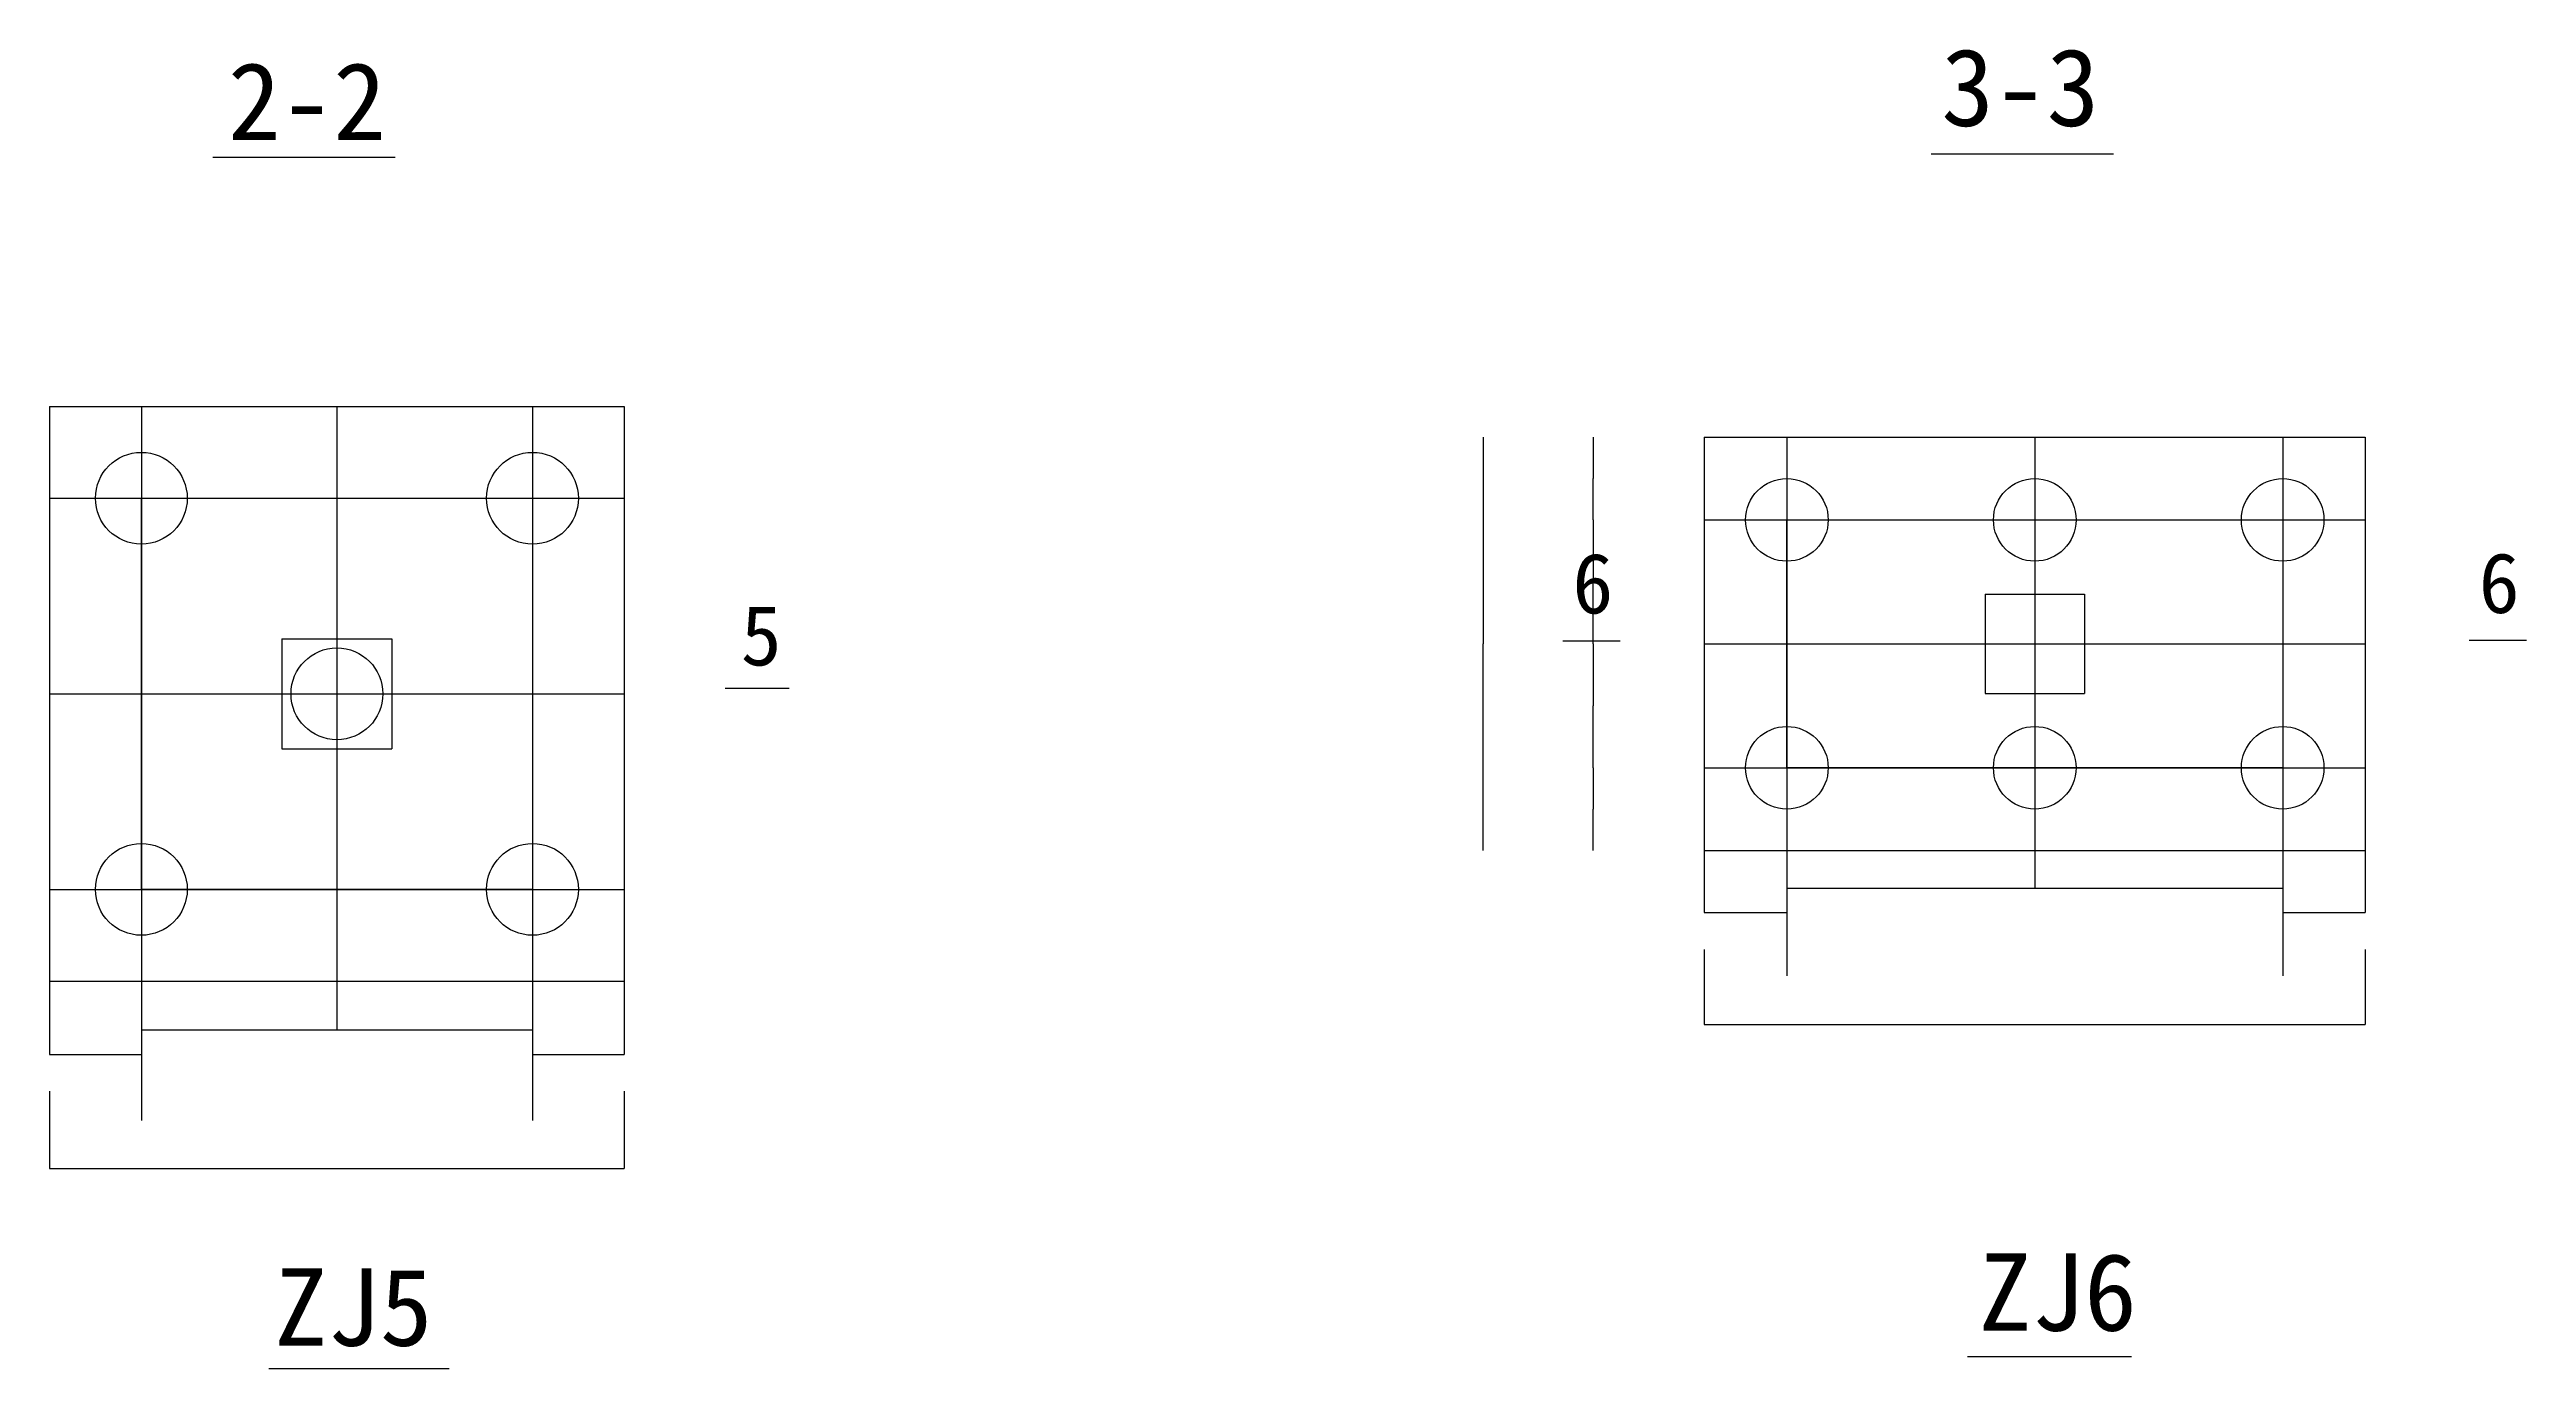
# Model space of a CAD drawing. Header units: metres. Extents: x 4568 to 182545, y -86951 to 35529.
# Drawn here: x 146480 to 156557, y -40485 to -35119 of the extents above; entities that cross this region are included whole.
import ezdxf

# ---------------------------------------------------------------- set-up
doc = ezdxf.new("R2010")
doc.units = ezdxf.units.M
for name, color, linetype in [('AXIS', 9, 'Continuous'), ('CCX', 7, 'Continuous'), ('LI', 7, 'Continuous'), ('LIS', 2, 'Continuous'), ('LT', 7, 'Continuous'), ('TXT', 7, 'Continuous'), ('ZU', 2, 'Continuous')]:
    doc.layers.add(name, color=color, linetype=linetype)
doc.dimstyles.get("Standard").update_dxf_attribs({"dimtxt": 2.5, "dimasz": 2.5, "dimexe": 1.25, "dimexo": 0.625, "dimtad": 1, "dimcen": 2.5, "dimazin": 3, "dimtfac": 1, "dimtmove": 0, "dimatfit": 3})

# ---------------------------------------------------------------- blocks, each defined once
blk = doc.blocks.new('_CLOSEDFILLED')
at = {"color": 0, "linetype": 'BYBLOCK'}
blk.add_solid([(-1, 0), (0, 0), (-1, 0)], dxfattribs=at)
blk = doc.blocks.new('*D361')
for p, q in [((147649.32, -38909.11), (147649.32, -39107)), ((148444.93, -38909.11), (148444.93, -39107)), ((147649.57, -39107), (148046.625, -39107)), ((148047.625, -39107), (148444.68, -39107))]:
    blk.add_line(p, q)
at = {"layer": 'Defpoints'}
for p in [(147649.32, -38909.11), (148444.93, -38909.11), (147649.32, -39107)]:
    blk.add_point(p, dxfattribs=at)
at = {"layer": 'CCX', "xscale": 0.25, "yscale": 0.25, "rotation": 180}
blk.add_blockref('_CLOSEDFILLED', (147649.32, -39107), dxfattribs=at)
at = {"layer": 'CCX', "xscale": 0.25, "yscale": 0.25}
blk.add_blockref('_CLOSEDFILLED', (148444.93, -39107), dxfattribs=at)
at = {"layer": 'CCX', "insert": (148047.125, -39107), "char_height": 1, "attachment_point": 5}
blk.add_mtext('e', dxfattribs=at)
blk = doc.blocks.new('*D362')
for p, q in [((146853.7, -38909.11), (146853.7, -39107)), ((147649.32, -38909.11), (147649.32, -39107)), ((146853.95, -39107), (147251.01, -39107)), ((147252.01, -39107), (147649.07, -39107))]:
    blk.add_line(p, q)
at = {"layer": 'Defpoints'}
for p in [(146853.7, -38909.11), (147649.32, -38909.11), (146853.7, -39107)]:
    blk.add_point(p, dxfattribs=at)
at = {"layer": 'CCX', "xscale": 0.25, "yscale": 0.25, "rotation": 180}
blk.add_blockref('_CLOSEDFILLED', (146853.7, -39107), dxfattribs=at)
at = {"layer": 'CCX', "xscale": 0.25, "yscale": 0.25}
blk.add_blockref('_CLOSEDFILLED', (147649.32, -39107), dxfattribs=at)
at = {"layer": 'CCX', "insert": (147251.51, -39107), "char_height": 1, "attachment_point": 5}
blk.add_mtext('e', dxfattribs=at)
blk = doc.blocks.new('*D363')
for p, q in [((146480.18, -38909.11), (146480.18, -39207)), ((146853.7, -38909.11), (146853.7, -39207)), ((146480.43, -39207), (146666.44, -39207)), ((146667.44, -39207), (146853.45, -39207))]:
    blk.add_line(p, q)
at = {"layer": 'Defpoints'}
for p in [(146480.18, -38909.11), (146853.7, -38909.11), (146480.18, -39207)]:
    blk.add_point(p, dxfattribs=at)
at = {"layer": 'CCX', "xscale": 0.25, "yscale": 0.25, "rotation": 180}
blk.add_blockref('_CLOSEDFILLED', (146480.18, -39207), dxfattribs=at)
at = {"layer": 'CCX', "xscale": 0.25, "yscale": 0.25}
blk.add_blockref('_CLOSEDFILLED', (146853.7, -39207), dxfattribs=at)
at = {"layer": 'CCX', "insert": (146666.94, -39207), "char_height": 1, "attachment_point": 5}
blk.add_mtext('c', dxfattribs=at)
blk = doc.blocks.new('*D364')
for p, q in [((148444.93, -38909.11), (148444.93, -39207)), ((148818.46, -38909.11), (148818.46, -39207)), ((148445.18, -39207), (148631.195, -39207)), ((148632.195, -39207), (148818.21, -39207))]:
    blk.add_line(p, q)
at = {"layer": 'Defpoints'}
for p in [(148444.93, -38909.11), (148818.46, -38909.11), (148444.93, -39207)]:
    blk.add_point(p, dxfattribs=at)
at = {"layer": 'CCX', "xscale": 0.25, "yscale": 0.25, "rotation": 180}
blk.add_blockref('_CLOSEDFILLED', (148444.93, -39207), dxfattribs=at)
at = {"layer": 'CCX', "xscale": 0.25, "yscale": 0.25}
blk.add_blockref('_CLOSEDFILLED', (148818.46, -39207), dxfattribs=at)
at = {"layer": 'CCX', "insert": (148631.695, -39207), "char_height": 1, "attachment_point": 5}
blk.add_mtext('c', dxfattribs=at)
blk = doc.blocks.new('*D365')
for p, q in [((146480.18, -39357), (146480.18, -39671.48)), ((148818.46, -39357), (148818.46, -39671.48)), ((146480.43, -39671.48), (147648.82, -39671.48)), ((147649.82, -39671.48), (148818.21, -39671.48))]:
    blk.add_line(p, q)
at = {"layer": 'Defpoints'}
for p in [(146480.18, -39357), (148818.46, -39357), (146480.18, -39671.48)]:
    blk.add_point(p, dxfattribs=at)
at = {"xscale": 0.25, "yscale": 0.25, "rotation": 180}
blk.add_blockref('_CLOSEDFILLED', (146480.18, -39671.48), dxfattribs=at)
at = {"xscale": 0.25, "yscale": 0.25}
blk.add_blockref('_CLOSEDFILLED', (148818.46, -39671.48), dxfattribs=at)
at = {"insert": (147649.32, -39671.48), "char_height": 1, "attachment_point": 5}
blk.add_mtext('A', dxfattribs=at)
blk = doc.blocks.new('*D366')
for p, q in [((152760.04, -37536.68), (152760.04, -37788.81)), ((152759.79, -37788.81), (152759.54, -37788.81)), ((152760.04, -38040.94), (152760.04, -37788.81)), ((152760.04, -37788.81), (152760.04, -37788.81)), ((152760.29, -37788.81), (152760.54, -37788.81))]:
    blk.add_line(p, q)
at = {"layer": 'Defpoints'}
for p in [(152760.04, -37536.68), (152760.04, -37788.81), (152760.04, -38040.94)]:
    blk.add_point(p, dxfattribs=at)
at = {"layer": 'CCX', "xscale": 0.25, "yscale": 0.25}
blk.add_blockref('_CLOSEDFILLED', (152760.04, -37788.81), dxfattribs=at)
at = {"layer": 'CCX', "xscale": 0.25, "yscale": 0.25, "rotation": 180}
blk.add_blockref('_CLOSEDFILLED', (152760.04, -37788.81), dxfattribs=at)
at = {"layer": 'CCX', "insert": (152760.04, -37787.685), "char_height": 1, "attachment_point": 5}
blk.add_mtext('f', dxfattribs=at)
blk = doc.blocks.new('*D367')
for p, q in [((152312.29, -36696.24), (152312.29, -37536.68)), ((152312.04, -37536.68), (152311.79, -37536.68)), ((152312.29, -38377.11), (152312.29, -37536.68)), ((152312.29, -37536.68), (152312.29, -37536.68)), ((152312.54, -37536.68), (152312.79, -37536.68))]:
    blk.add_line(p, q)
at = {"layer": 'Defpoints'}
for p in [(152312.29, -36696.24), (152312.29, -37536.68), (152312.29, -38377.11)]:
    blk.add_point(p, dxfattribs=at)
at = {"xscale": 0.25, "yscale": 0.25}
blk.add_blockref('_CLOSEDFILLED', (152312.29, -37536.68), dxfattribs=at)
at = {"xscale": 0.25, "yscale": 0.25, "rotation": 180}
blk.add_blockref('_CLOSEDFILLED', (152312.29, -37536.68), dxfattribs=at)
at = {"insert": (152312.29, -37535.555), "char_height": 1, "attachment_point": 5}
blk.add_mtext('B', dxfattribs=at)
blk = doc.blocks.new('*D368')
for p, q in [((152760.04, -38040.94), (152760.04, -38209.02)), ((152759.79, -38209.02), (152759.54, -38209.02)), ((152760.04, -38377.11), (152760.04, -38209.02)), ((152760.04, -38209.02), (152760.04, -38209.02)), ((152760.29, -38209.02), (152760.54, -38209.02))]:
    blk.add_line(p, q)
at = {"layer": 'Defpoints'}
for p in [(152760.04, -38040.94), (152760.04, -38209.02), (152760.04, -38377.11)]:
    blk.add_point(p, dxfattribs=at)
at = {"layer": 'CCX', "xscale": 0.25, "yscale": 0.25}
blk.add_blockref('_CLOSEDFILLED', (152760.04, -38209.02), dxfattribs=at)
at = {"layer": 'CCX', "xscale": 0.25, "yscale": 0.25, "rotation": 180}
blk.add_blockref('_CLOSEDFILLED', (152760.04, -38209.02), dxfattribs=at)
at = {"layer": 'CCX', "insert": (152760.04, -38207.895), "char_height": 1, "attachment_point": 5}
blk.add_mtext('c', dxfattribs=at)
blk = doc.blocks.new('*D369')
for p, q in [((152760.04, -37032.41), (152760.04, -37284.54)), ((152759.79, -37284.54), (152759.54, -37284.54)), ((152760.04, -37536.68), (152760.04, -37284.54)), ((152760.04, -37284.54), (152760.04, -37284.54)), ((152760.29, -37284.54), (152760.54, -37284.54))]:
    blk.add_line(p, q)
at = {"layer": 'Defpoints'}
for p in [(152760.04, -37032.41), (152760.04, -37284.54), (152760.04, -37536.68)]:
    blk.add_point(p, dxfattribs=at)
at = {"layer": 'CCX', "xscale": 0.25, "yscale": 0.25}
blk.add_blockref('_CLOSEDFILLED', (152760.04, -37284.54), dxfattribs=at)
at = {"layer": 'CCX', "xscale": 0.25, "yscale": 0.25, "rotation": 180}
blk.add_blockref('_CLOSEDFILLED', (152760.04, -37284.54), dxfattribs=at)
at = {"layer": 'CCX', "insert": (152760.04, -37283.415), "char_height": 1, "attachment_point": 5}
blk.add_mtext('f', dxfattribs=at)
blk = doc.blocks.new('*D370')
for p, q in [((152760.04, -36696.24), (152760.04, -36864.33)), ((152759.79, -36864.33), (152759.54, -36864.33)), ((152760.04, -37032.41), (152760.04, -36864.33)), ((152760.04, -36864.33), (152760.04, -36864.33)), ((152760.29, -36864.33), (152760.54, -36864.33))]:
    blk.add_line(p, q)
at = {"layer": 'Defpoints'}
for p in [(152760.04, -36696.24), (152760.04, -36864.33), (152760.04, -37032.41)]:
    blk.add_point(p, dxfattribs=at)
at = {"layer": 'CCX', "xscale": 0.25, "yscale": 0.25}
blk.add_blockref('_CLOSEDFILLED', (152760.04, -36864.33), dxfattribs=at)
at = {"layer": 'CCX', "xscale": 0.25, "yscale": 0.25, "rotation": 180}
blk.add_blockref('_CLOSEDFILLED', (152760.04, -36864.33), dxfattribs=at)
at = {"layer": 'CCX', "insert": (152760.04, -36863.205), "char_height": 1, "attachment_point": 5}
blk.add_mtext('c', dxfattribs=at)
blk = doc.blocks.new('*D391')
for p, q in [((153212.16, -38780.21), (153212.16, -39085.73)), ((155901.55, -38780.21), (155901.55, -39085.73)), ((153212.41, -39085.73), (154556.355, -39085.73)), ((154557.355, -39085.73), (155901.3, -39085.73))]:
    blk.add_line(p, q)
at = {"layer": 'Defpoints'}
for p in [(153212.16, -38780.21), (155901.55, -38780.21), (153212.16, -39085.73)]:
    blk.add_point(p, dxfattribs=at)
at = {"xscale": 0.25, "yscale": 0.25, "rotation": 180}
blk.add_blockref('_CLOSEDFILLED', (153212.16, -39085.73), dxfattribs=at)
at = {"xscale": 0.25, "yscale": 0.25}
blk.add_blockref('_CLOSEDFILLED', (155901.55, -39085.73), dxfattribs=at)
at = {"insert": (154556.855, -39085.73), "char_height": 1, "attachment_point": 5}
blk.add_mtext('A', dxfattribs=at)
blk = doc.blocks.new('*D392')
for p, q in [((154556.85, -38377.11), (154556.85, -38530.21)), ((155565.38, -38377.11), (155565.38, -38530.21)), ((154557.1, -38530.21), (155060.615, -38530.21)), ((155061.615, -38530.21), (155565.13, -38530.21))]:
    blk.add_line(p, q)
at = {"layer": 'Defpoints'}
for p in [(154556.85, -38377.11), (155565.38, -38377.11), (154556.85, -38530.21)]:
    blk.add_point(p, dxfattribs=at)
at = {"layer": 'CCX', "xscale": 0.25, "yscale": 0.25, "rotation": 180}
blk.add_blockref('_CLOSEDFILLED', (154556.85, -38530.21), dxfattribs=at)
at = {"layer": 'CCX', "xscale": 0.25, "yscale": 0.25}
blk.add_blockref('_CLOSEDFILLED', (155565.38, -38530.21), dxfattribs=at)
at = {"layer": 'CCX', "insert": (155061.115, -38530.21), "char_height": 1, "attachment_point": 5}
blk.add_mtext('e', dxfattribs=at)
blk = doc.blocks.new('*D393')
for p, q in [((153548.33, -38377.11), (153548.33, -38530.21)), ((154556.85, -38377.11), (154556.85, -38530.21)), ((153548.58, -38530.21), (154052.09, -38530.21)), ((154053.09, -38530.21), (154556.6, -38530.21))]:
    blk.add_line(p, q)
at = {"layer": 'Defpoints'}
for p in [(153548.33, -38377.11), (154556.85, -38377.11), (153548.33, -38530.21)]:
    blk.add_point(p, dxfattribs=at)
at = {"layer": 'CCX', "xscale": 0.25, "yscale": 0.25, "rotation": 180}
blk.add_blockref('_CLOSEDFILLED', (153548.33, -38530.21), dxfattribs=at)
at = {"layer": 'CCX', "xscale": 0.25, "yscale": 0.25}
blk.add_blockref('_CLOSEDFILLED', (154556.85, -38530.21), dxfattribs=at)
at = {"layer": 'CCX', "insert": (154052.59, -38530.21), "char_height": 1, "attachment_point": 5}
blk.add_mtext('e', dxfattribs=at)
blk = doc.blocks.new('*D394')
for p, q in [((153212.16, -38377.11), (153212.16, -38630.21)), ((153548.33, -38377.11), (153548.33, -38630.21)), ((153212.41, -38630.21), (153379.745, -38630.21)), ((153380.745, -38630.21), (153548.08, -38630.21))]:
    blk.add_line(p, q)
at = {"layer": 'Defpoints'}
for p in [(153212.16, -38377.11), (153548.33, -38377.11), (153212.16, -38630.21)]:
    blk.add_point(p, dxfattribs=at)
at = {"layer": 'CCX', "xscale": 0.25, "yscale": 0.25, "rotation": 180}
blk.add_blockref('_CLOSEDFILLED', (153212.16, -38630.21), dxfattribs=at)
at = {"layer": 'CCX', "xscale": 0.25, "yscale": 0.25}
blk.add_blockref('_CLOSEDFILLED', (153548.33, -38630.21), dxfattribs=at)
at = {"layer": 'CCX', "insert": (153380.245, -38630.21), "char_height": 1, "attachment_point": 5}
blk.add_mtext('c', dxfattribs=at)
blk = doc.blocks.new('*D395')
for p, q in [((155565.38, -38377.11), (155565.38, -38630.21)), ((155901.55, -38377.11), (155901.55, -38630.21)), ((155565.63, -38630.21), (155732.965, -38630.21)), ((155733.965, -38630.21), (155901.3, -38630.21))]:
    blk.add_line(p, q)
at = {"layer": 'Defpoints'}
for p in [(155565.38, -38377.11), (155901.55, -38377.11), (155565.38, -38630.21)]:
    blk.add_point(p, dxfattribs=at)
at = {"layer": 'CCX', "xscale": 0.25, "yscale": 0.25, "rotation": 180}
blk.add_blockref('_CLOSEDFILLED', (155565.38, -38630.21), dxfattribs=at)
at = {"layer": 'CCX', "xscale": 0.25, "yscale": 0.25}
blk.add_blockref('_CLOSEDFILLED', (155901.55, -38630.21), dxfattribs=at)
at = {"layer": 'CCX', "insert": (155733.465, -38630.21), "char_height": 1, "attachment_point": 5}
blk.add_mtext('c', dxfattribs=at)

msp = doc.modelspace()

# ---------------------------------------------------------------- linework, layer by layer
at = {"layer": 'AXIS'}
for p, q in [((146853.7, -36570.84), (146853.7, -39476.66)), ((147649.32, -36570.84), (147649.32, -38909.11)), ((148444.93, -36570.84), (148444.93, -39476.66)), ((153548.33, -36696.24), (153548.33, -38887.9)), ((154556.85, -36696.24), (154556.85, -38377.11)), ((155565.38, -36696.24), (155565.38, -38887.9)), ((146480.18, -36944.36), (148818.46, -36944.36)), ((153212.16, -37032.41), (155901.55, -37032.41)), ((153212.16, -37536.68), (155901.55, -37536.68)), ((146480.18, -37739.98), (148818.46, -37739.98)), ((153212.16, -38040.94), (155901.55, -38040.94)), ((146480.18, -38535.59), (148818.46, -38535.59))]:
    msp.add_line(p, q, dxfattribs=at)
at = {"layer": 'LI'}
for centre, radius in [((146853.7, -36944.36), 186.76), ((148444.93, -36944.36), 186.76), ((153548.33, -37032.41), 168.09), ((154556.85, -37032.41), 168.09), ((155565.38, -37032.41), 168.09), ((147649.32, -37739.98), 186.76), ((153548.33, -38040.94), 168.09), ((154556.85, -38040.94), 168.09), ((155565.38, -38040.94), 168.09), ((146853.7, -38535.59), 186.76), ((148444.93, -38535.59), 186.76)]:
    msp.add_circle(centre, radius, dxfattribs=at)
at = {"layer": 'LIS'}
for p, q in [((146480.18, -36570.84), (148818.46, -36570.84)), ((146480.18, -36570.84), (146480.18, -38909.11)), ((148818.46, -36570.84), (148818.46, -38909.11)), ((153212.16, -36696.24), (155901.55, -36696.24)), ((153212.16, -36696.24), (153212.16, -38377.11)), ((155901.55, -36696.24), (155901.55, -38377.11)), ((146853.7, -36944.36), (148444.93, -36944.36)), ((146853.7, -38535.59), (146853.7, -36944.36)), ((148444.93, -36944.36), (148444.93, -38535.59)), ((153548.33, -37032.41), (155565.38, -37032.41)), ((153548.33, -38040.94), (153548.33, -37032.41)), ((155565.38, -37032.41), (155565.38, -38040.94)), ((155565.38, -38040.94), (153548.33, -38040.94)), ((153212.16, -38377.11), (155901.55, -38377.11)), ((148444.93, -38535.59), (146853.7, -38535.59)), ((146480.18, -38909.11), (148818.46, -38909.11))]:
    msp.add_line(p, q, dxfattribs=at)
at = {"layer": 'LT'}
for points in [[(147143.87, -35556.33), (147885.81, -35556.33)], [(154135.73, -35542.37), (154877.67, -35542.37)], [(152636.46, -37524.17), (152869.75, -37524.17)], [(156323.92, -37522.36), (156557.22, -37522.36)], [(149229.41, -37717.51), (149488.63, -37717.51)], [(147372.9, -40484.98), (148106, -40484.98)], [(154283.69, -40436.17), (154950.14, -40436.17)]]:
    msp.add_lwpolyline(points, dxfattribs=at)
at = {"layer": 'ZU'}
for p, q in [((154355.15, -37334.97), (154355.15, -37738.38)), ((154355.15, -37334.97), (154758.56, -37334.97)), ((154758.56, -37334.97), (154758.56, -37738.38)), ((147425.2, -37515.86), (147873.43, -37515.86)), ((147425.2, -37515.86), (147425.2, -37964.09)), ((147873.43, -37515.86), (147873.43, -37964.09)), ((154355.15, -37738.38), (154758.56, -37738.38)), ((147425.2, -37964.09), (147873.43, -37964.09))]:
    msp.add_line(p, q, dxfattribs=at)

# ---------------------------------------------------------------- texts
at = {"layer": 'TXT'}
for s, height, p in [('3-3', 315, (154176.52, -35429.78)), ('2-2', 315, (147205.82, -35486.61)), ('6', 245, (152675.46, -37413.08)), ('6', 245, (156362.92, -37411.27)), ('5', 245, (149292.26, -37624.56)), ('ZJ5', 315, (147395.58, -40392.85)), ('ZJ6', 315, (154329.28, -40331.64))]:
    msp.add_text(s, height=height, dxfattribs=at).set_placement(p)

# ---------------------------------------------------------------- dimensions: what is measured, and where the dimension line sits
for base, p1, p2, text, picture, middle in [((152312.29, -37536.68), (152312.29, -38377.11), (152312.29, -36696.24), 'B', '*D367', (152312.29, -37535.555)), ((153212.16, -39085.73), (153212.16, -38780.21), (155901.55, -38780.21), 'A', '*D391', (154556.855, -39085.73)), ((146480.18, -39671.48), (146480.18, -39357), (148818.46, -39357), 'A', '*D365', (147649.32, -39671.48))]:
    dim = msp.add_linear_dim(base=base, p1=p1, p2=p2, text=text, dimstyle='Standard')
    dim.commit()
    dim.dimension.update_dxf_attribs({"geometry": picture, "text_midpoint": middle})
at = {"layer": 'CCX'}
for base, p1, p2, text, picture, middle in [((152760.04, -36864.33), (152760.04, -37032.41), (152760.04, -36696.24), 'c', '*D370', (152760.04, -36863.205)), ((152760.04, -37284.54), (152760.04, -37536.68), (152760.04, -37032.41), 'f', '*D369', (152760.04, -37283.415)), ((152760.04, -37788.81), (152760.04, -38040.94), (152760.04, -37536.68), 'f', '*D366', (152760.04, -37787.685)), ((152760.04, -38209.02), (152760.04, -38377.11), (152760.04, -38040.94), 'c', '*D368', (152760.04, -38207.895)), ((153212.16, -38630.21), (153212.16, -38377.11), (153548.33, -38377.11), 'c', '*D394', (153380.245, -38630.21)), ((153548.33, -38530.21), (153548.33, -38377.11), (154556.85, -38377.11), 'e', '*D393', (154052.59, -38530.21)), ((154556.85, -38530.21), (154556.85, -38377.11), (155565.38, -38377.11), 'e', '*D392', (155061.115, -38530.21)), ((155565.38, -38630.21), (155565.38, -38377.11), (155901.55, -38377.11), 'c', '*D395', (155733.465, -38630.21)), ((146480.18, -39207), (146480.18, -38909.11), (146853.7, -38909.11), 'c', '*D363', (146666.94, -39207)), ((146853.7, -39107), (146853.7, -38909.11), (147649.32, -38909.11), 'e', '*D362', (147251.51, -39107)), ((147649.32, -39107), (147649.32, -38909.11), (148444.93, -38909.11), 'e', '*D361', (148047.125, -39107)), ((148444.93, -39207), (148444.93, -38909.11), (148818.46, -38909.11), 'c', '*D364', (148631.695, -39207))]:
    dim = msp.add_linear_dim(base=base, p1=p1, p2=p2, text=text, dimstyle='Standard', dxfattribs=at)
    dim.commit()
    dim.dimension.update_dxf_attribs({"geometry": picture, "text_midpoint": middle})

doc.saveas('drawing.dxf')
